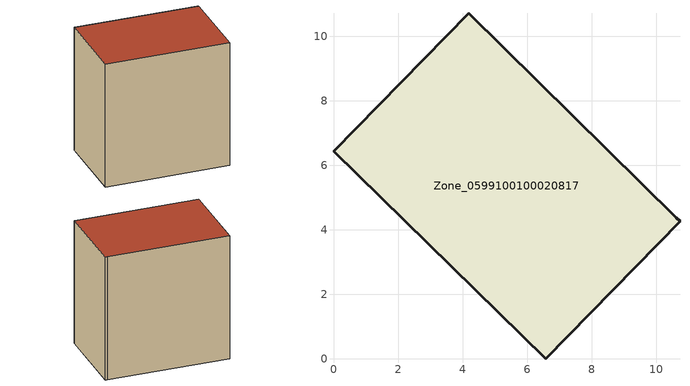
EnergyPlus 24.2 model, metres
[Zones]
Zone_0599100100020817
 floor ground (C_G): 4.19,10.72 10.62,4.37 10.74,4.26 6.58,0 0,6.43 z3.54
 wall outside (C_F): 10.62,4.37 4.19,10.72 0,6.43 6.58,0 10.74,4.26 10.62,4.37 z3.54:13.05
 roof outside (C_R): 0,6.43 6.58,0 10.74,4.26 10.62,4.37 4.19,10.72 z13.05
[BUILDING]
Pand.0599100100020817: North Axis=0; Terrain=City; Loads Convergence Tolerance Value=0.04; Temperature Convergence Tolerance Value=0.4; Solar Distribution=FullExterior; Maximum Number of Warmup Days=25; Minimum Number of Warmup Days=1
[Site:Location]
Rotterdam.The.Hague.AP_ZH_NLD Design_Conditions: Latitude=51.96; Longitude=4.45; Time Zone=1; Elevation=-4.5
[SITE:GROUNDTEMPERATURE:BUILDINGSURFACE]
18, 18, 18, 18, 18, 18, 18, 18, 18, 18, 18, 18
[MATERIAL] Thermal Absorptance=0.9; Solar Absorptance=0.7; Visible Absorptance=0.7
Name | Roughness | Thickness | Conductivity | Density | Specific Heat
G.TI.2015-2018 | MediumSmooth | 0.15 | 0.0428571 | 540 | 1210
F.TI.2015-2018 | Rough | 0.3 | 0.0666667 | 1920 | 840
R.TI.2015-2018 | MediumRough | 0.2 | 0.0333333 | 1500 | 1000
[CONSTRUCTION]
C_G: G.TI.2015-2018
C_F: F.TI.2015-2018
C_R: R.TI.2015-2018
[ZONE]
Zone_0599100100020817: Type=1; Multiplier=1; Ceiling Height=Autocalculate; Volume=Autocalculate; Floor Area=autocalculate; Part of Total Floor Area=Yes
[ZONEINFILTRATION:DESIGNFLOWRATE]
Infil_Zone_0599100100020817: Zone or ZoneList or Space or SpaceList=Zone_0599100100020817; Schedule=AlwaysOn; Design Flow Rate Calculation Method=Flow/Area; Flow Rate per Floor Area=0.0015; Constant Term Coefficient=1; Temperature Term Coefficient=0; Velocity Term Coefficient=0; Velocity Squared Term Coefficient=0
[HVACTEMPLATE:ZONE:IDEALLOADSAIRSYSTEM]
Zone_0599100100020817: Maximum Heating Supply Air Temperature=50; Minimum Cooling Supply Air Temperature=13; Maximum Heating Supply Air Humidity Ratio=0.0156; Minimum Cooling Supply Air Humidity Ratio=0.0077; Heating Limit=NoLimit; Cooling Limit=NoLimit; Dehumidification Control Type=ConstantSensibleHeatRatio; Cooling Sensible Heat Ratio=0.7; Dehumidification Setpoint=60; Humidification Control Type=None; Humidification Setpoint=30; Outdoor Air Method=None; Outdoor Air Flow Rate per Person=0.00944; Outdoor Air Flow Rate per Zone Floor Area=0; Outdoor Air Flow Rate per Zone=0; Demand Controlled Ventilation Type=None; Outdoor Air Economizer Type=NoEconomizer; Heat Recovery Type=None; Sensible Heat Recovery Effectiveness=0.7; Latent Heat Recovery Effectiveness=0.65
[ZONECONTROL:THERMOSTAT]
ThermostatControl_Zone_0599100100020817: Zone or ZoneList=Zone_0599100100020817; Control Type Schedule=DualSetpointControlType; Control 1=Thermostat_Zone_0599100100020817; Temperature Difference Between Cutout And Setpoint=0
[THERMOSTATSETPOINT:DUALSETPOINT]
Thermostat_Zone_0599100100020817: Heating Setpoint Temperature Schedule=HeatingSetpoint_Zone_0599100100020817; Cooling Setpoint Temperature Schedule=CoolingSetpoint_Zone_0599100100020817
[SCHEDULE:COMPACT]
HeatingSetpoint_Zone_0599100100020817: Through: 12/31, For: AllDays, Until: 24:00, 21
CoolingSetpoint_Zone_0599100100020817: Through: 12/31, For: AllDays, Until: 24:00, 24
DualSetpointControlType: Through: 12/31, For: AllDays, Until: 24:00, 4
AlwaysOn: Through: 12/31, For: AllDays, Until: 24:00, 1
